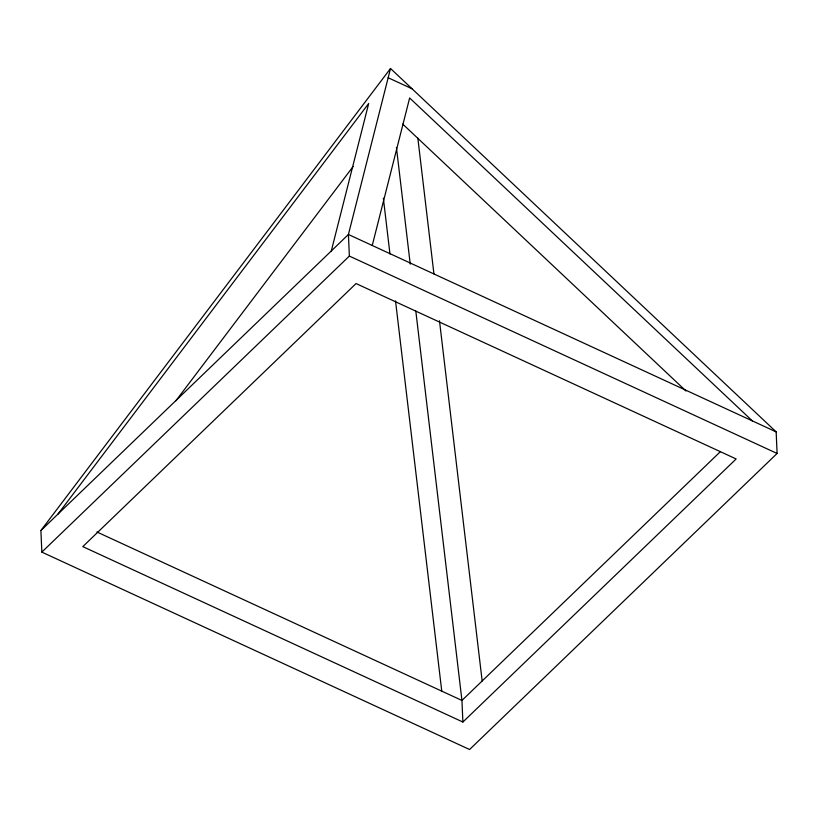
<?xml version="1.0" encoding="UTF-8"?>
<svg xmlns="http://www.w3.org/2000/svg" width="818" height="818" viewBox="0 0 818 818"><rect width="100%" height="100%" fill="white"/><g stroke="black" fill="none" stroke-linecap="round" stroke-linejoin="round"><path stroke-width="1.23" d="M331.29 250.983L368.693 103.477L58.027 514.041M390.513 68.487L348.417 234.49L349.358 256.065L41.841 552.109L469.583 749.513L777.1 453.469L776.159 431.884L390.513 68.487L40.9 530.534L41.841 552.109M372.241 245.482L409.644 97.976L752.335 420.892M175.901 400.748L353.202 166.422M40.9 530.534L348.417 234.49L776.159 431.884M720.484 451.556L461.945 700.443L462.886 722.028L82.802 546.618L356.055 283.549L736.149 458.959L462.886 722.028M388.161 77.741L411.986 88.733M349.358 256.065L777.1 453.469M96.923 531.986L461.945 700.443L415.81 311.065M402.732 124.091L685.985 391.004M417.845 138.15L433.929 273.856M439.481 320.789L482.16 680.995M396.423 147.444L410.247 264.132M383.356 198.181L389.961 253.989M395.523 300.922L441.812 691.568"/></g></svg>
